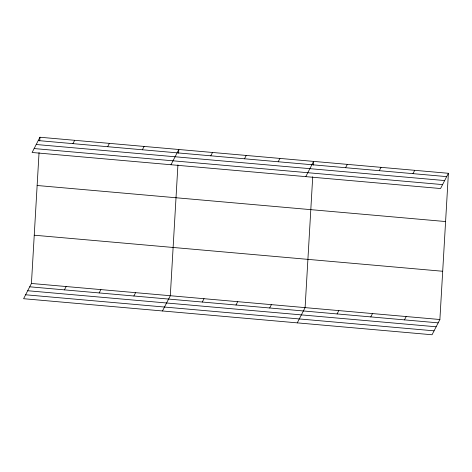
<?xml version="1.0" encoding="UTF-8"?>
<svg xmlns="http://www.w3.org/2000/svg" width="472" height="472" viewBox="0 0 472 472"><rect width="100%" height="100%" fill="white"/><g stroke="black" fill="none" stroke-linecap="round" stroke-linejoin="round"><path stroke-width="0.71" d="M448.4 173.289L440.565 188.535L32.114 152.485L39.949 137.24L448.4 173.289L439.886 319.514L432.051 334.76L23.6 298.711L31.435 283.465L39.052 152.592M39.736 140.898L39.949 137.24M177.926 164.852L170.309 295.72L162.474 310.965M178.611 153.152L178.823 149.494L170.988 164.746M312.718 176.746L305.101 307.614L297.266 322.866M313.396 165.047L313.609 161.394L305.773 176.64M72.948 143.641L74.664 140.302M107.669 146.709L109.386 143.37M64.44 289.867L66.157 286.528M142.385 149.771L144.102 146.432M99.155 292.935L100.872 289.596M133.877 295.997L135.594 292.658M210.801 155.807L212.518 152.468M244.502 158.787L246.219 155.447M202.293 302.033L204.004 298.693M278.197 161.76L279.914 158.421M235.988 305.006L237.705 301.667M269.683 307.98L271.4 304.641M345.592 167.707L347.309 164.368M379.287 170.681L381.004 167.342M337.079 313.933L338.796 310.594M412.988 173.655L414.705 170.315M370.78 316.907L372.491 313.567M404.474 319.88L406.191 316.541M38.232 140.579L446.683 176.628M36.214 144.509L444.665 180.558M34.131 148.556L442.583 184.605M37.141 185.496L445.592 221.545M34.244 235.209L442.695 271.258M31.435 283.465L439.886 319.514M29.718 286.805L438.169 322.854M27.701 290.734L436.152 326.783M25.618 294.782L434.069 330.831"/></g></svg>
